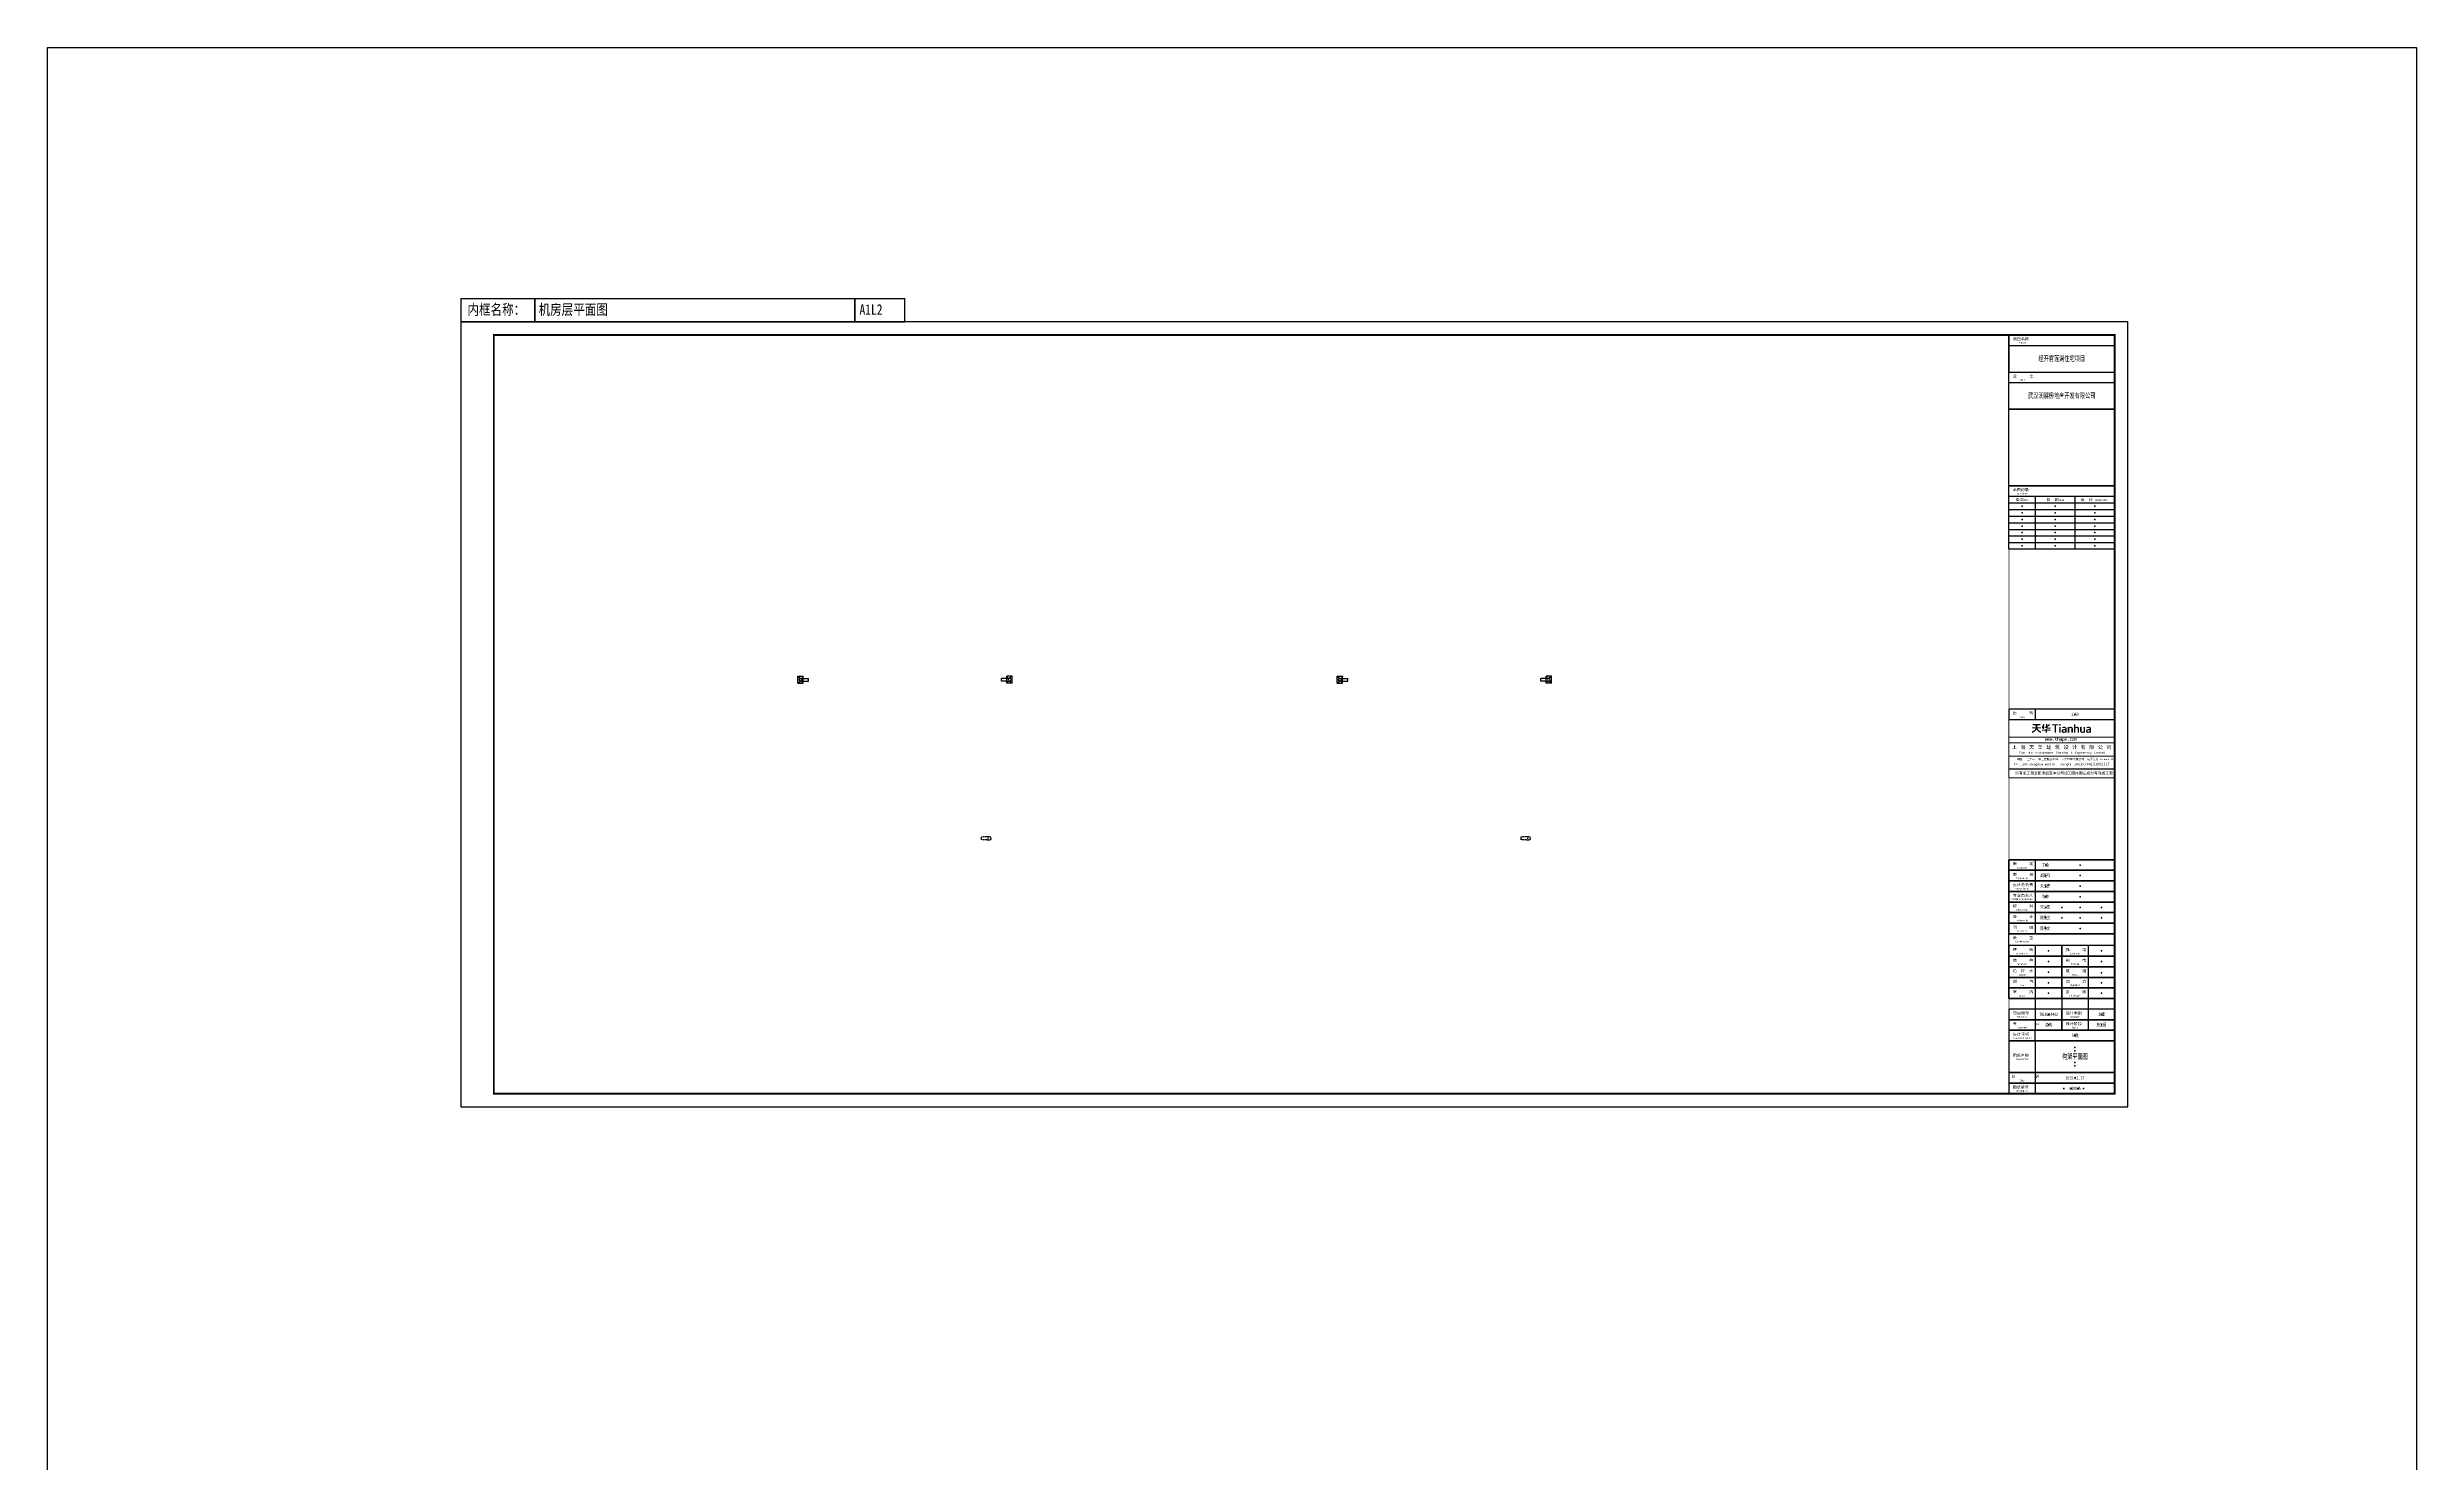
# Model space of a CAD drawing. Extents: x -624355 to 2378000, y 0 to 1700000.
# Drawn here: x 360011 to 449616, y 913468 to 967008 of the extents above; entities that cross this region are included whole.
import ezdxf
from ezdxf.enums import TextEntityAlignment as Align

# ---------------------------------------------------------------- set-up
doc = ezdxf.new("R2010")
doc.units = 0
doc.header["$LTSCALE"] = 1000
doc.header["$MEASUREMENT"] = 0
doc.linetypes.add('DASH', pattern=[0.35, 0.25, -0.1])
doc.layers.get('0').update_dxf_attribs({"linetype": 'CONTINUOUS'})
for name, color, linetype in [('AD-NOTE-BLPT', 3, 'CONTINUOUS'), ('AE-FLDR-ROOF', 61, 'CONTINUOUS'), ('C-SHET-LOGO', 7, 'CONTINUOUS'), ('C-SHET-SHET', 144, 'CONTINUOUS'), ('C-XREF-INT', 7, 'CONTINUOUS')]:
    doc.layers.add(name, color=color, linetype=linetype)
doc.layers.add('内框', color=8, linetype='CONTINUOUS', plot=False)
doc.layers.get('C-XREF-INT').off()
doc.styles.get("Standard").update_dxf_attribs({"font": '', "width": 0.7})
doc.styles.add('STYLEP4', font='GOTHIC.TTF')
doc.styles.add('TH-STYLE1', font='', dxfattribs={"width": 0.7})
doc.styles.add('TH-STYLE2', font='', dxfattribs={"width": 0.7})
doc.styles.add('TH-STYLEP5', font='')
doc.styles.add('TuKuang', font='', dxfattribs={"width": 1.1})
doc.styles.add('黑体', font='simhei.ttf')
doc.styles.get('Standard').set_extended_font_data('SimSun')
doc.styles.get('TH-STYLE1').set_extended_font_data('SimSun')
doc.styles.get('TH-STYLE2').set_extended_font_data('SimSun')
doc.styles.get('TH-STYLEP5').set_extended_font_data('SimSun')
doc.styles.get('TuKuang').set_extended_font_data('SimSun')

# ---------------------------------------------------------------- blocks, each defined once
blk = doc.blocks.new('*U56')
at = {"linetype": 'DASH', "ltscale": 0.3}
for p, q in [((128495, -20347), (128705, -20347)), ((128495, -20467), (128705, -20467))]:
    blk.add_line(p, q, dxfattribs=at)
blk.add_line((128705, -20347), (128705, -20467))
blk.add_lwpolyline([(128495, -20347), (128405, -20347, 1), (128405, -20467), (128495, -20467)], format="xyb")
for start, end in [(54.74604, 90), (270, 312.68069), (341.71673, 22.28525)]:
    blk.add_arc((128405, -20407), 60, start, end)
blk = doc.blocks.new('*U154')
for p, q in [((0, 480), (640, 480)), ((0, 480), (200, 373)), ((0, 0), (0, 480)), ((0, 0), (200, 228)), ((0, 0), (640, 0)), ((200, 960), (440, 960)), ((200, 480), (200, 960)), ((440, 480), (440, 960)), ((640, 480), (440, 373)), ((640, 0), (440, 228)), ((640, 0), (640, 480))]:
    blk.add_line(p, q)
blk.add_lwpolyline([(200, 480), (200, 228, 1), (440, 228), (440, 480)], format="xyb")
for start, end in [(144.74604, 180), (71.71673, 112.28525), (0, 42.68069)]:
    blk.add_arc((320, 228), 120, start, end)
blk = doc.blocks.new('机房小屋面排水')
at = {"layer": 'AD-NOTE-BLPT', "yscale": 0.4166666666666667, "zscale": 0.4166666666666667}
for p, xscale, rotation in [((17650, -5373), -0.4166666666666667, 270), ((25750, -5373), 0.4166666666666667, 90)]:
    blk.add_blockref('*U154', p, dxfattribs=dict(at, xscale=xscale, rotation=rotation))
at = {"layer": 'AE-FLDR-ROOF', "rotation": 180}
blk.add_blockref('*U56', (153305, -31647), dxfattribs=at)
blk = doc.blocks.new('THAPE_A1L2_inner')
blk.add_line((1251, 527), (1251, 555))
at = {"layer": '内框'}
for p, q in [((0, 611.6), (0, 594)), ((0, 611.6), (336, 611.6)), ((56, 594), (56, 611.6)), ((56, 611.6), (56, 594)), ((298.1, 594), (298.1, 611.6)), ((298.1, 611.6), (298.1, 594)), ((336, 594), (336, 611.6)), ((0, 594), (56, 594)), ((32, 594), (0, 594)), ((96, 594), (32, 594)), ((56, 594), (298.1, 594)), ((224, 594), (96, 594)), ((336, 594), (224, 594)), ((298.1, 594), (336, 594))]:
    blk.add_line(p, q, dxfattribs=at)
blk.add_lwpolyline([(0, 0), (1261, 0), (1261, 594), (0, 594)], close=True, dxfattribs=at)
at = {"layer": '内框', "const_width": 1.4}
blk.add_lwpolyline([(25, 584), (25, 10), (1251, 10), (1251, 584)], close=True, dxfattribs=at)
at = {"layer": '内框', "const_width": 0.5}
blk.add_lwpolyline([(1171, 584), (1171, 10)], dxfattribs=at)
at = {"layer": '内框', "style": '黑体', "width": 0.8}
for s, p in [('内框名称：', (5.1, 599.3)), ('A1L2', (301.6, 599.3))]:
    blk.add_text(s, height=8, dxfattribs=at).set_placement(p)
blk.add_attdef('内框名称', (58.9, 599.3), '', height=8, dxfattribs=at)
blk = doc.blocks.new('TH')
at = {"linetype": 'Continuous'}
h = blk.add_hatch(color=256, dxfattribs=at)
h.dxf.hatch_style = 1
h.paths.add_polyline_path([(2.82, 2.83), (2.82, 2.98), (1.76, 2.98), (1.22, 2.98), (0.16, 2.98), (0.16, 2.83), (0.16, 2.76), (0.16, 2.61), (0.59, 2.61), (0.81, 2.61), (1.24, 2.61), (1.24, 2.34), (1.24, 2.21), (1.24, 1.92), (0.74, 1.92), (0.5, 1.92), (0, 1.92), (0, 1.54), (0.69, 1.54), (1.11, 1.54), (1.15, 1.54), (1.09, 1.43), (1.07, 1.39), (1.04, 1.32), (1.01, 1.28), (1, 1.27), (0.98, 1.23), (0.93, 1.15), (0.9, 1.12), (0.74, 0.94), (0.69, 0.89), (0.61, 0.83), (0.57, 0.8), (0.47, 0.72), (0.41, 0.68), (0.35, 0.64), (0.32, 0.63), (0.26, 0.59), (0, 0.46), (0, 0), (0.14, 0.05), (0.19, 0.07), (0.3, 0.11), (0.39, 0.16), (0.43, 0.18), (0.52, 0.22), (0.58, 0.26), (0.61, 0.28), (0.68, 0.32), (0.82, 0.41), (0.87, 0.45), (0.99, 0.56), (1.07, 0.64), (1.12, 0.68), (1.2, 0.76), (1.26, 0.85), (1.33, 0.94), (1.42, 1.08), (1.44, 1.11), (1.49, 1.19), (1.55, 1.08), (1.58, 1.04), (1.63, 0.96), (1.69, 0.88), (1.7, 0.86), (1.87, 0.67), (1.91, 0.64), (1.98, 0.57), (2.07, 0.49), (2.12, 0.45), (2.21, 0.38), (2.3, 0.32), (2.38, 0.28), (2.41, 0.26), (2.48, 0.21), (2.55, 0.18), (2.59, 0.16), (2.66, 0.12), (2.78, 0.07), (2.84, 0.05), (2.98, 0), (2.98, 0.2), (2.98, 0.28), (2.98, 0.46), (2.79, 0.56), (2.75, 0.58), (2.65, 0.63), (2.62, 0.65), (2.6, 0.66), (2.48, 0.74), (2.41, 0.79), (2.37, 0.83), (2.28, 0.9), (2.24, 0.94), (2.22, 0.97), (2.17, 1.01), (2.09, 1.11), (2.05, 1.16), (1.98, 1.27), (1.91, 1.36), (1.89, 1.42), (1.84, 1.54), (2.98, 1.54), (2.98, 1.92), (2.48, 1.92), (2.24, 1.92), (1.74, 1.92), (1.74, 2.61), (2.18, 2.61), (2.39, 2.61), (2.82, 2.61), (2.82, 2.76)])
h = blk.add_hatch(color=256, dxfattribs=at)
h.dxf.hatch_style = 1
h.paths.add_polyline_path([(4.07, 2.55), (4.12, 2.88), (4.12, 3), (3.95, 3), (3.87, 3), (3.68, 3), (3.68, 2.95), (3.68, 2.93), (3.68, 2.89), (3.65, 2.65), (3.64, 2.58), (3.61, 2.46), (3.57, 2.36), (3.55, 2.32), (3.5, 2.23), (3.45, 2.17), (3.33, 2.03), (3.33, 1.84), (3.33, 1.75), (3.33, 1.55), (3.52, 1.65), (3.64, 1.73), (3.64, 1.56), (3.64, 1.49), (3.64, 1.31), (4.07, 1.31), (4.07, 1.81), (4.07, 2.06)])
h = blk.add_hatch(color=256, dxfattribs=at)
h.dxf.hatch_style = 1
h.paths.add_polyline_path([(6.31, 0.92), (6.31, 1.07), (5.81, 1.07), (5.56, 1.07), (5.06, 1.07), (5.06, 1.28), (4.59, 1.28), (4.59, 1.07), (3.33, 1.07), (3.33, 0.69), (4.09, 0.69), (4.59, 0.69), (4.59, 0.01), (5.06, 0.01), (5.06, 0.69), (5.56, 0.69), (5.81, 0.69), (6.31, 0.69), (6.31, 0.84)])
h = blk.add_hatch(color=256, dxfattribs=at)
h.dxf.hatch_style = 1
h.paths.add_polyline_path([(5.51, 2.19), (5.52, 2.19), (5.54, 2.21), (5.64, 2.28), (5.69, 2.32), (5.79, 2.4), (5.88, 2.49), (5.93, 2.54), (6.02, 2.63), (6.16, 2.8), (6.19, 2.86), (6.21, 2.89), (6.24, 2.96), (6.03, 2.96), (5.93, 2.96), (5.73, 2.96), (5.6, 2.8), (5.56, 2.76), (5.53, 2.74), (5.49, 2.7), (5.4, 2.62), (5.35, 2.59), (5.2, 2.46), (5.2, 2.69), (5.2, 2.79), (5.2, 3), (5.02, 3), (4.93, 3), (4.76, 3), (4.76, 2.69), (4.76, 2.54), (4.76, 2.23), (4.69, 2.2), (4.65, 2.19), (4.58, 2.16), (4.53, 2.14), (4.51, 2.14), (4.25, 2.06), (4.25, 1.91), (4.25, 1.83), (4.25, 1.65), (4.44, 1.7), (4.48, 1.71), (4.56, 1.73), (4.63, 1.76), (4.67, 1.77), (4.77, 1.8), (4.77, 1.74), (4.77, 1.72), (4.8, 1.65), (4.8, 1.63), (4.82, 1.6), (4.86, 1.55), (4.89, 1.51), (4.92, 1.49), (4.97, 1.47), (5.01, 1.46), (5.13, 1.42), (5.5, 1.42), (5.69, 1.42), (6.06, 1.42), (6.15, 1.44), (6.19, 1.45), (6.31, 1.5), (6.31, 1.66), (6.31, 1.73), (6.31, 1.87), (6.23, 1.84), (6.19, 1.83), (6.12, 1.8), (6.06, 1.79), (5.78, 1.79), (5.64, 1.79), (5.35, 1.79), (5.31, 1.8), (5.28, 1.81), (5.24, 1.84), (5.23, 1.87), (5.22, 1.89), (5.2, 1.92), (5.2, 1.95), (5.2, 1.97), (5.21, 2), (5.3, 2.05), (5.34, 2.08)])
h = blk.add_hatch(color=256, dxfattribs=at)
h.dxf.hatch_style = 1
h.paths.add_polyline_path([(8.18, 2.52), (8.68, 2.52), (9, 2.52), (9, 2.95), (6.84, 2.95), (6.84, 2.52), (7.66, 2.52), (7.66, 1.53), (7.66, 1.04), (7.66, 0.04), (8.18, 0.04), (8.18, 1.03), (8.18, 1.53)])
h = blk.add_hatch(color=256, dxfattribs=at)
h.dxf.hatch_style = 1
h.paths.add_polyline_path([(9.8, 2.97), (9.29, 2.97), (9.29, 2.5), (9.8, 2.5)])
h = blk.add_hatch(color=256, dxfattribs=at)
h.dxf.hatch_style = 1
h.paths.add_polyline_path([(9.8, 2.04), (9.29, 2.04), (9.29, 1.25), (9.29, 0.04), (9.8, 0.04)])
h = blk.add_hatch(color=256, dxfattribs=at)
h.dxf.hatch_style = 1
h.paths.add_polyline_path([(11.51, 1.95), (11.5, 1.96), (11.49, 1.96), (11.48, 1.97), (11.47, 1.97), (11.46, 1.98), (11.45, 1.98), (11.44, 1.99), (11.43, 1.99), (11.42, 2), (11.41, 2), (11.4, 2.01), (11.39, 2.01), (11.38, 2.02), (11.37, 2.02), (11.34, 2.03), (11.34, 2.03), (11.31, 2.04), (11.31, 2.04), (11.27, 2.05), (11.27, 2.05), (11.23, 2.06), (11.23, 2.06), (11.17, 2.07), (11.17, 2.07), (11.06, 2.08), (11.05, 2.09), (10.93, 2.08), (10.92, 2.08), (10.78, 2.07), (10.78, 2.07), (10.7, 2.06), (10.7, 2.06), (10.64, 2.05), (10.64, 2.05), (10.59, 2.04), (10.59, 2.04), (10.55, 2.03), (10.5, 2.02), (10.5, 2.02), (10.47, 2.01), (10.43, 2), (10.43, 2), (10.4, 1.99), (10.4, 1.99), (10.37, 1.98), (10.37, 1.98), (10.34, 1.97), (10.34, 1.97), (10.31, 1.97), (10.31, 1.58), (10.32, 1.58), (10.33, 1.58), (10.35, 1.59), (10.36, 1.59), (10.37, 1.6), (10.4, 1.61), (10.4, 1.61), (10.43, 1.62), (10.43, 1.62), (10.46, 1.63), (10.46, 1.63), (10.49, 1.64), (10.53, 1.65), (10.53, 1.65), (10.56, 1.66), (10.6, 1.67), (10.6, 1.67), (10.64, 1.68), (10.69, 1.69), (10.75, 1.7), (10.84, 1.71), (10.85, 1.71), (10.99, 1.71), (10.99, 1.71), (11.05, 1.7), (11.09, 1.69), (11.12, 1.68), (11.12, 1.68), (11.15, 1.67), (11.17, 1.66), (11.18, 1.66), (11.19, 1.65), (11.2, 1.64), (11.21, 1.64), (11.22, 1.63), (11.22, 1.63), (11.23, 1.62), (11.23, 1.62), (11.24, 1.61), (11.24, 1.61), (11.25, 1.6), (11.25, 1.6), (11.26, 1.59), (11.27, 1.57), (11.27, 1.57), (11.28, 1.56), (11.29, 1.54), (11.3, 1.51), (11.3, 1.51), (11.31, 1.48), (11.31, 1.46), (11.31, 1.4), (11.31, 1.28), (11.19, 1.28), (11.05, 1.28), (10.86, 1.27), (10.86, 1.27), (10.76, 1.26), (10.76, 1.26), (10.69, 1.25), (10.69, 1.25), (10.64, 1.24), (10.64, 1.24), (10.6, 1.23), (10.6, 1.23), (10.56, 1.22), (10.56, 1.22), (10.53, 1.21), (10.53, 1.21), (10.5, 1.2), (10.5, 1.2), (10.47, 1.19), (10.47, 1.19), (10.45, 1.18), (10.42, 1.17), (10.42, 1.17), (10.41, 1.16), (10.4, 1.16), (10.39, 1.15), (10.38, 1.15), (10.37, 1.14), (10.36, 1.14), (10.35, 1.13), (10.34, 1.12), (10.33, 1.12), (10.32, 1.11), (10.31, 1.11), (10.31, 1.11), (10.3, 1.1), (10.29, 1.09), (10.28, 1.08), (10.27, 1.08), (10.27, 1.08), (10.26, 1.07), (10.26, 1.07), (10.25, 1.06), (10.25, 1.06), (10.24, 1.05), (10.24, 1.05), (10.23, 1.04), (10.23, 1.04), (10.22, 1.03), (10.22, 1.03), (10.21, 1.02), (10.2, 1.01), (10.2, 1.01), (10.19, 0.99), (10.18, 0.98), (10.17, 0.97), (10.17, 0.97), (10.16, 0.95), (10.16, 0.95), (10.15, 0.93), (10.14, 0.92), (10.14, 0.92), (10.13, 0.89), (10.12, 0.87), (10.12, 0.87), (10.11, 0.85), (10.11, 0.85), (10.1, 0.81), (10.1, 0.81), (10.09, 0.77), (10.07, 0.7), (10.07, 0.55), (10.09, 0.48), (10.09, 0.48), (10.1, 0.43), (10.1, 0.43), (10.11, 0.39), (10.11, 0.39), (10.12, 0.36), (10.12, 0.36), (10.13, 0.34), (10.13, 0.34), (10.14, 0.32), (10.14, 0.32), (10.15, 0.3), (10.15, 0.3), (10.16, 0.28), (10.16, 0.28), (10.17, 0.26), (10.17, 0.26), (10.18, 0.24), (10.18, 0.24), (10.19, 0.23), (10.19, 0.23), (10.2, 0.22), (10.21, 0.2), (10.21, 0.2), (10.22, 0.19), (10.22, 0.19), (10.23, 0.18), (10.23, 0.18), (10.24, 0.17), (10.24, 0.17), (10.25, 0.16), (10.25, 0.16), (10.26, 0.15), (10.26, 0.15), (10.27, 0.14), (10.27, 0.14), (10.28, 0.13), (10.28, 0.13), (10.29, 0.12), (10.3, 0.11), (10.31, 0.1), (10.32, 0.1), (10.33, 0.09), (10.34, 0.08), (10.35, 0.08), (10.36, 0.07), (10.37, 0.06), (10.38, 0.06), (10.39, 0.05), (10.4, 0.05), (10.41, 0.04), (10.41, 0.04), (10.44, 0.03), (10.46, 0.02), (10.46, 0.02), (10.5, 0.01), (10.5, 0.01), (10.54, 0), (10.61, -0.01), (10.8, -0.01), (10.89, 0), (10.93, 0.01), (10.98, 0.02), (10.98, 0.02), (11.01, 0.03), (11.05, 0.04), (11.06, 0.04), (11.07, 0.05), (11.1, 0.06), (11.11, 0.06), (11.12, 0.07), (11.13, 0.07), (11.14, 0.08), (11.15, 0.08), (11.16, 0.09), (11.17, 0.09), (11.18, 0.1), (11.19, 0.1), (11.2, 0.11), (11.21, 0.12), (11.21, 0.12), (11.23, 0.13), (11.24, 0.14), (11.24, 0.14), (11.25, 0.15), (11.25, 0.15), (11.26, 0.16), (11.26, 0.16), (11.28, 0.17), (11.29, 0.18), (11.29, 0.18), (11.3, 0.19), (11.3, 0.19), (11.31, 0.2), (11.36, 0.24), (11.36, 0.04), (11.82, 0.04), (11.82, 1.29), (11.82, 1.31), (11.81, 1.39), (11.81, 1.39), (11.8, 1.46), (11.8, 1.46), (11.79, 1.5), (11.78, 1.55), (11.78, 1.55), (11.77, 1.58), (11.77, 1.58), (11.76, 1.61), (11.76, 1.61), (11.75, 1.64), (11.75, 1.64), (11.74, 1.66), (11.74, 1.66), (11.73, 1.68), (11.72, 1.71), (11.72, 1.71), (11.71, 1.72), (11.7, 1.74), (11.7, 1.74), (11.69, 1.76), (11.69, 1.76), (11.68, 1.78), (11.68, 1.78), (11.67, 1.79), (11.66, 1.81), (11.66, 1.81), (11.65, 1.82), (11.65, 1.82), (11.64, 1.83), (11.64, 1.83), (11.63, 1.84), (11.62, 1.86), (11.62, 1.86), (11.61, 1.87), (11.61, 1.87), (11.6, 1.88), (11.6, 1.88), (11.59, 1.89), (11.59, 1.89), (11.58, 1.9), (11.57, 1.9), (11.55, 1.91), (11.55, 1.92), (11.54, 1.93), (11.53, 1.93), (11.51, 1.94)])
h.paths.add_polyline_path([(11.04, 0.92), (11.31, 0.93), (11.31, 0.76), (11.31, 0.74), (11.3, 0.72), (11.29, 0.69), (11.28, 0.66), (11.27, 0.64), (11.26, 0.62), (11.25, 0.6), (11.25, 0.6), (11.24, 0.59), (11.24, 0.58), (11.23, 0.58), (11.23, 0.57), (11.22, 0.56), (11.22, 0.56), (11.21, 0.55), (11.21, 0.55), (11.2, 0.54), (11.2, 0.54), (11.19, 0.53), (11.19, 0.53), (11.18, 0.52), (11.17, 0.51), (11.16, 0.5), (11.15, 0.5), (11.14, 0.49), (11.13, 0.48), (11.12, 0.48), (11.11, 0.47), (11.09, 0.46), (11.06, 0.45), (11.06, 0.45), (11.04, 0.44), (11.01, 0.43), (10.97, 0.42), (10.92, 0.41), (10.91, 0.41), (10.84, 0.41), (10.81, 0.41), (10.76, 0.41), (10.72, 0.42), (10.69, 0.43), (10.67, 0.44), (10.67, 0.45), (10.66, 0.45), (10.64, 0.46), (10.64, 0.47), (10.63, 0.48), (10.63, 0.48), (10.62, 0.49), (10.61, 0.51), (10.61, 0.51), (10.6, 0.52), (10.59, 0.55), (10.58, 0.57), (10.58, 0.58), (10.57, 0.62), (10.57, 0.67), (10.57, 0.69), (10.57, 0.71), (10.58, 0.72), (10.59, 0.74), (10.59, 0.74), (10.6, 0.76), (10.61, 0.78), (10.62, 0.79), (10.62, 0.79), (10.63, 0.8), (10.63, 0.8), (10.64, 0.81), (10.64, 0.81), (10.65, 0.82), (10.65, 0.82), (10.67, 0.83), (10.69, 0.84), (10.71, 0.85), (10.73, 0.86), (10.75, 0.87), (10.79, 0.88), (10.79, 0.88), (10.82, 0.89), (10.87, 0.9), (10.93, 0.91), (11.02, 0.92)], flags=16)
h = blk.add_hatch(color=256, dxfattribs=at)
h.dxf.hatch_style = 1
h.paths.add_polyline_path([(12.71, 1.48), (12.72, 1.5), (12.72, 1.5), (12.73, 1.52), (12.73, 1.52), (12.74, 1.54), (12.74, 1.54), (12.75, 1.55), (12.75, 1.55), (12.76, 1.57), (12.76, 1.57), (12.77, 1.58), (12.77, 1.58), (12.78, 1.59), (12.78, 1.59), (12.8, 1.61), (12.81, 1.62), (12.83, 1.63), (12.84, 1.64), (12.85, 1.64), (12.87, 1.65), (12.88, 1.65), (12.89, 1.66), (12.9, 1.66), (12.91, 1.67), (12.94, 1.68), (12.94, 1.68), (12.97, 1.69), (13.01, 1.7), (13.07, 1.71), (13.11, 1.71), (13.15, 1.71), (13.18, 1.71), (13.23, 1.7), (13.26, 1.69), (13.28, 1.68), (13.29, 1.68), (13.3, 1.67), (13.31, 1.67), (13.32, 1.66), (13.33, 1.66), (13.33, 1.66), (13.34, 1.65), (13.34, 1.65), (13.35, 1.64), (13.35, 1.64), (13.36, 1.63), (13.36, 1.63), (13.37, 1.62), (13.37, 1.62), (13.38, 1.61), (13.38, 1.61), (13.39, 1.6), (13.4, 1.58), (13.4, 1.58), (13.41, 1.56), (13.41, 1.56), (13.42, 1.54), (13.43, 1.51), (13.44, 1.44), (13.44, 0.04), (13.94, 0.04), (13.94, 1.45), (13.93, 1.55), (13.93, 1.55), (13.92, 1.6), (13.92, 1.6), (13.91, 1.64), (13.91, 1.64), (13.9, 1.67), (13.9, 1.67), (13.89, 1.7), (13.89, 1.7), (13.88, 1.72), (13.88, 1.72), (13.87, 1.74), (13.87, 1.74), (13.86, 1.76), (13.86, 1.76), (13.85, 1.78), (13.85, 1.78), (13.84, 1.8), (13.84, 1.8), (13.83, 1.81), (13.83, 1.81), (13.82, 1.82), (13.81, 1.84), (13.81, 1.84), (13.8, 1.85), (13.8, 1.85), (13.79, 1.86), (13.79, 1.86), (13.78, 1.87), (13.77, 1.89), (13.77, 1.89), (13.76, 1.9), (13.76, 1.9), (13.75, 1.9), (13.74, 1.91), (13.73, 1.92), (13.73, 1.92), (13.72, 1.93), (13.72, 1.93), (13.71, 1.94), (13.71, 1.94), (13.7, 1.94), (13.69, 1.95), (13.68, 1.96), (13.68, 1.96), (13.67, 1.96), (13.66, 1.97), (13.65, 1.98), (13.65, 1.98), (13.64, 1.98), (13.63, 1.99), (13.62, 1.99), (13.61, 2), (13.6, 2), (13.59, 2.01), (13.58, 2.01), (13.57, 2.02), (13.56, 2.02), (13.53, 2.03), (13.52, 2.04), (13.51, 2.04), (13.47, 2.05), (13.44, 2.06), (13.44, 2.06), (13.38, 2.07), (13.38, 2.07), (13.29, 2.08), (13.29, 2.08), (13.19, 2.08), (13.09, 2.07), (13.09, 2.07), (13.04, 2.06), (13.04, 2.06), (13, 2.05), (13, 2.05), (12.96, 2.04), (12.96, 2.04), (12.93, 2.03), (12.93, 2.03), (12.9, 2.02), (12.9, 2.02), (12.89, 2.01), (12.88, 2.01), (12.87, 2), (12.86, 2), (12.85, 1.99), (12.84, 1.99), (12.83, 1.98), (12.82, 1.98), (12.81, 1.97), (12.8, 1.97), (12.79, 1.96), (12.77, 1.95), (12.76, 1.94), (12.74, 1.93), (12.73, 1.92), (12.72, 1.91), (12.7, 1.9), (12.69, 1.89), (12.66, 1.89), (12.66, 2.04), (12.2, 2.04), (12.2, 0.04), (12.71, 0.04)])
h = blk.add_hatch(color=256, dxfattribs=at)
h.dxf.hatch_style = 1
h.paths.add_polyline_path([(15.18, 1.71), (15.19, 1.71), (15.28, 1.71), (15.3, 1.71), (15.34, 1.7), (15.38, 1.69), (15.4, 1.68), (15.42, 1.67), (15.43, 1.67), (15.44, 1.66), (15.45, 1.65), (15.46, 1.65), (15.47, 1.64), (15.47, 1.64), (15.48, 1.63), (15.48, 1.63), (15.49, 1.62), (15.49, 1.62), (15.5, 1.61), (15.51, 1.59), (15.51, 1.59), (15.52, 1.58), (15.53, 1.56), (15.54, 1.53), (15.55, 1.49), (15.55, 0.04), (16.05, 0.04), (16.05, 1.53), (16.05, 1.53), (16.04, 1.59), (16.04, 1.59), (16.03, 1.63), (16.03, 1.63), (16.02, 1.66), (16.01, 1.69), (16.01, 1.69), (16, 1.71), (15.99, 1.73), (15.98, 1.75), (15.97, 1.77), (15.96, 1.79), (15.95, 1.81), (15.95, 1.81), (15.94, 1.82), (15.94, 1.82), (15.93, 1.83), (15.92, 1.85), (15.92, 1.85), (15.91, 1.86), (15.91, 1.86), (15.9, 1.87), (15.9, 1.87), (15.89, 1.88), (15.89, 1.88), (15.88, 1.89), (15.88, 1.89), (15.87, 1.9), (15.87, 1.9), (15.86, 1.91), (15.86, 1.91), (15.85, 1.92), (15.85, 1.92), (15.84, 1.93), (15.82, 1.94), (15.81, 1.95), (15.8, 1.96), (15.78, 1.97), (15.75, 1.98), (15.75, 1.99), (15.74, 1.99), (15.73, 2), (15.71, 2.01), (15.69, 2.02), (15.68, 2.02), (15.65, 2.03), (15.62, 2.04), (15.59, 2.05), (15.59, 2.05), (15.55, 2.06), (15.55, 2.06), (15.5, 2.07), (15.5, 2.07), (15.4, 2.08), (15.31, 2.08), (15.3, 2.08), (15.21, 2.07), (15.21, 2.07), (15.15, 2.06), (15.15, 2.06), (15.11, 2.05), (15.11, 2.05), (15.08, 2.04), (15.05, 2.03), (15.02, 2.02), (15.02, 2.02), (15, 2.01), (14.97, 2), (14.97, 2), (14.96, 1.99), (14.94, 1.98), (14.92, 1.97), (14.91, 1.97), (14.9, 1.96), (14.88, 1.95), (14.87, 1.95), (14.86, 1.94), (14.85, 1.93), (14.84, 1.93), (14.83, 1.91), (14.82, 1.91), (14.8, 1.9), (14.78, 1.89), (14.78, 2.95), (14.32, 2.95), (14.32, 0.04), (14.82, 0.04), (14.82, 1.45), (14.83, 1.49), (14.84, 1.51), (14.85, 1.53), (14.86, 1.55), (14.87, 1.56), (14.87, 1.56), (14.88, 1.57), (14.88, 1.57), (14.89, 1.58), (14.89, 1.58), (14.9, 1.59), (14.9, 1.59), (14.91, 1.6), (14.91, 1.6), (14.92, 1.61), (14.92, 1.61), (14.93, 1.61), (14.94, 1.63), (14.94, 1.63), (14.95, 1.64), (14.97, 1.64), (14.98, 1.64), (14.99, 1.65), (15.01, 1.66), (15.03, 1.67), (15.06, 1.68), (15.09, 1.69), (15.12, 1.7)])
h = blk.add_hatch(color=256, dxfattribs=at)
h.dxf.hatch_style = 1
h.paths.add_polyline_path([(16.93, 2.04), (16.42, 2.04), (16.42, 0.56), (16.42, 0.56), (16.43, 0.55), (16.44, 0.49), (16.44, 0.49), (16.45, 0.45), (16.45, 0.45), (16.46, 0.42), (16.46, 0.42), (16.47, 0.39), (16.47, 0.39), (16.48, 0.37), (16.49, 0.34), (16.49, 0.34), (16.5, 0.32), (16.5, 0.32), (16.51, 0.31), (16.52, 0.29), (16.52, 0.29), (16.53, 0.27), (16.53, 0.27), (16.54, 0.26), (16.55, 0.24), (16.55, 0.24), (16.56, 0.23), (16.56, 0.23), (16.57, 0.22), (16.57, 0.22), (16.58, 0.21), (16.58, 0.21), (16.59, 0.2), (16.59, 0.2), (16.6, 0.19), (16.6, 0.19), (16.61, 0.18), (16.61, 0.18), (16.62, 0.17), (16.62, 0.17), (16.63, 0.16), (16.63, 0.16), (16.64, 0.15), (16.64, 0.15), (16.65, 0.14), (16.66, 0.13), (16.67, 0.12), (16.68, 0.12), (16.69, 0.11), (16.7, 0.1), (16.71, 0.1), (16.72, 0.09), (16.73, 0.08), (16.74, 0.08), (16.75, 0.07), (16.76, 0.07), (16.77, 0.06), (16.78, 0.06), (16.79, 0.05), (16.8, 0.05), (16.81, 0.04), (16.81, 0.04), (16.84, 0.03), (16.84, 0.03), (16.87, 0.02), (16.87, 0.02), (16.91, 0.01), (16.91, 0.01), (16.95, 0), (17.02, -0.01), (17.03, -0.01), (17.05, -0.02), (17.11, -0.02), (17.18, -0.01), (17.21, -0.01), (17.28, 0), (17.28, 0), (17.33, 0.01), (17.33, 0.01), (17.37, 0.02), (17.37, 0.02), (17.4, 0.03), (17.4, 0.03), (17.43, 0.04), (17.43, 0.04), (17.46, 0.05), (17.47, 0.05), (17.48, 0.06), (17.51, 0.07), (17.52, 0.07), (17.53, 0.08), (17.54, 0.08), (17.55, 0.09), (17.56, 0.1), (17.58, 0.11), (17.59, 0.11), (17.6, 0.12), (17.63, 0.14), (17.64, 0.14), (17.65, 0.15), (17.65, 0.15), (17.66, 0.17), (17.69, 0.18), (17.69, 0.04), (18.15, 0.04), (18.15, 2.04), (17.66, 2.04), (17.66, 0.62), (17.65, 0.58), (17.64, 0.56), (17.64, 0.56), (17.63, 0.54), (17.62, 0.53), (17.62, 0.53), (17.61, 0.52), (17.61, 0.52), (17.6, 0.51), (17.6, 0.51), (17.59, 0.5), (17.59, 0.5), (17.58, 0.49), (17.58, 0.49), (17.57, 0.48), (17.57, 0.48), (17.56, 0.47), (17.56, 0.47), (17.55, 0.46), (17.54, 0.45), (17.53, 0.44), (17.52, 0.44), (17.51, 0.43), (17.5, 0.42), (17.49, 0.42), (17.48, 0.41), (17.47, 0.41), (17.45, 0.4), (17.42, 0.39), (17.42, 0.39), (17.39, 0.38), (17.39, 0.38), (17.36, 0.37), (17.31, 0.36), (17.18, 0.36), (17.16, 0.36), (17.12, 0.37), (17.12, 0.37), (17.09, 0.38), (17.08, 0.39), (17.07, 0.39), (17.06, 0.4), (17.05, 0.4), (17.03, 0.41), (17.03, 0.42), (17.02, 0.43), (17.02, 0.43), (17.01, 0.44), (17.01, 0.44), (17, 0.45), (17, 0.45), (16.99, 0.46), (16.99, 0.46), (16.98, 0.47), (16.97, 0.49), (16.97, 0.49), (16.96, 0.5), (16.95, 0.52), (16.94, 0.55), (16.93, 0.59)])
h = blk.add_hatch(color=256, dxfattribs=at)
h.dxf.hatch_style = 1
h.paths.add_polyline_path([(20.19, 1.25), (20.19, 1.26), (20.18, 1.37), (20.17, 1.44), (20.17, 1.44), (20.16, 1.49), (20.15, 1.54), (20.15, 1.54), (20.14, 1.57), (20.14, 1.57), (20.13, 1.6), (20.13, 1.6), (20.12, 1.63), (20.12, 1.63), (20.11, 1.66), (20.11, 1.66), (20.1, 1.68), (20.1, 1.68), (20.09, 1.7), (20.09, 1.7), (20.08, 1.72), (20.08, 1.72), (20.07, 1.74), (20.07, 1.74), (20.06, 1.76), (20.06, 1.76), (20.05, 1.77), (20.04, 1.79), (20.04, 1.79), (20.03, 1.8), (20.02, 1.82), (20.02, 1.82), (20.01, 1.83), (20.01, 1.83), (20, 1.84), (20, 1.84), (19.99, 1.85), (19.99, 1.85), (19.98, 1.86), (19.98, 1.86), (19.97, 1.87), (19.97, 1.87), (19.96, 1.88), (19.96, 1.88), (19.95, 1.89), (19.95, 1.89), (19.94, 1.9), (19.94, 1.9), (19.93, 1.91), (19.93, 1.91), (19.92, 1.92), (19.92, 1.92), (19.91, 1.93), (19.91, 1.93), (19.9, 1.93), (19.89, 1.94), (19.88, 1.95), (19.88, 1.95), (19.87, 1.95), (19.86, 1.96), (19.85, 1.97), (19.85, 1.97), (19.84, 1.97), (19.83, 1.98), (19.82, 1.98), (19.81, 1.99), (19.8, 1.99), (19.79, 2), (19.78, 2), (19.77, 2.01), (19.76, 2.01), (19.73, 2.02), (19.72, 2.03), (19.71, 2.03), (19.68, 2.04), (19.68, 2.04), (19.64, 2.05), (19.64, 2.05), (19.6, 2.06), (19.6, 2.06), (19.54, 2.07), (19.54, 2.07), (19.43, 2.08), (19.41, 2.09), (19.31, 2.09), (19.29, 2.08), (19.15, 2.07), (19.15, 2.07), (19.07, 2.06), (19.07, 2.06), (19.01, 2.05), (19.01, 2.05), (18.96, 2.04), (18.91, 2.03), (18.91, 2.03), (18.87, 2.02), (18.87, 2.02), (18.84, 2.01), (18.8, 2), (18.8, 2), (18.77, 1.99), (18.77, 1.99), (18.74, 1.98), (18.74, 1.98), (18.71, 1.97), (18.71, 1.97), (18.68, 1.97), (18.68, 1.59), (18.68, 1.58), (18.72, 1.59), (18.73, 1.59), (18.74, 1.6), (18.77, 1.61), (18.77, 1.61), (18.8, 1.62), (18.8, 1.62), (18.83, 1.63), (18.83, 1.63), (18.86, 1.64), (18.9, 1.65), (18.9, 1.65), (18.93, 1.66), (18.97, 1.67), (18.97, 1.67), (19.01, 1.68), (19.06, 1.69), (19.12, 1.7), (19.21, 1.71), (19.23, 1.72), (19.34, 1.72), (19.35, 1.71), (19.42, 1.7), (19.46, 1.69), (19.49, 1.68), (19.51, 1.67), (19.52, 1.67), (19.53, 1.66), (19.54, 1.66), (19.55, 1.65), (19.56, 1.65), (19.56, 1.65), (19.57, 1.64), (19.58, 1.63), (19.59, 1.63), (19.59, 1.63), (19.6, 1.62), (19.6, 1.62), (19.61, 1.61), (19.61, 1.61), (19.62, 1.6), (19.63, 1.58), (19.63, 1.58), (19.64, 1.57), (19.65, 1.55), (19.65, 1.55), (19.66, 1.53), (19.67, 1.5), (19.68, 1.46), (19.68, 1.45), (19.68, 1.41), (19.68, 1.36), (19.68, 1.32), (19.68, 1.28), (19.51, 1.28), (19.37, 1.27), (19.23, 1.27), (19.23, 1.27), (19.13, 1.26), (19.13, 1.26), (19.06, 1.25), (19.06, 1.25), (19.01, 1.24), (19.01, 1.24), (18.97, 1.23), (18.97, 1.23), (18.93, 1.22), (18.93, 1.22), (18.89, 1.21), (18.89, 1.21), (18.86, 1.2), (18.86, 1.2), (18.84, 1.19), (18.81, 1.18), (18.81, 1.18), (18.8, 1.17), (18.79, 1.17), (18.78, 1.16), (18.77, 1.16), (18.76, 1.15), (18.75, 1.15), (18.74, 1.14), (18.73, 1.14), (18.72, 1.13), (18.71, 1.13), (18.7, 1.12), (18.69, 1.11), (18.68, 1.11), (18.67, 1.1), (18.66, 1.09), (18.65, 1.09), (18.65, 1.09), (18.64, 1.08), (18.64, 1.08), (18.63, 1.07), (18.63, 1.07), (18.62, 1.06), (18.62, 1.06), (18.61, 1.05), (18.61, 1.05), (18.6, 1.04), (18.6, 1.04), (18.59, 1.03), (18.59, 1.03), (18.58, 1.02), (18.58, 1.02), (18.57, 1.01), (18.57, 1.01), (18.56, 1), (18.56, 1), (18.55, 0.99), (18.55, 0.99), (18.54, 0.97), (18.54, 0.97), (18.53, 0.96), (18.53, 0.96), (18.52, 0.94), (18.52, 0.94), (18.51, 0.92), (18.51, 0.92), (18.5, 0.9), (18.5, 0.9), (18.49, 0.88), (18.49, 0.88), (18.48, 0.85), (18.48, 0.85), (18.47, 0.82), (18.47, 0.82), (18.46, 0.79), (18.46, 0.79), (18.44, 0.74), (18.44, 0.73), (18.44, 0.7), (18.44, 0.69), (18.43, 0.62), (18.44, 0.55), (18.44, 0.51), (18.45, 0.5), (18.46, 0.46), (18.46, 0.46), (18.47, 0.42), (18.47, 0.42), (18.48, 0.38), (18.48, 0.38), (18.49, 0.36), (18.5, 0.33), (18.5, 0.33), (18.51, 0.31), (18.51, 0.31), (18.52, 0.29), (18.52, 0.29), (18.53, 0.27), (18.53, 0.27), (18.54, 0.26), (18.55, 0.24), (18.55, 0.24), (18.56, 0.23), (18.57, 0.21), (18.57, 0.21), (18.58, 0.2), (18.58, 0.2), (18.59, 0.19), (18.59, 0.19), (18.6, 0.18), (18.61, 0.16), (18.61, 0.16), (18.62, 0.15), (18.62, 0.15), (18.63, 0.14), (18.64, 0.13), (18.65, 0.13), (18.65, 0.13), (18.66, 0.12), (18.66, 0.12), (18.67, 0.11), (18.67, 0.11), (18.68, 0.1), (18.69, 0.09), (18.7, 0.09), (18.7, 0.09), (18.71, 0.08), (18.72, 0.07), (18.73, 0.07), (18.74, 0.06), (18.75, 0.06), (18.76, 0.05), (18.77, 0.05), (18.78, 0.04), (18.79, 0.04), (18.8, 0.03), (18.8, 0.03), (18.83, 0.02), (18.83, 0.02), (18.87, 0.01), (18.87, 0.01), (18.91, 0), (18.91, 0), (18.97, -0.01), (18.98, -0.01), (19.16, -0.01), (19.16, -0.01), (19.17, -0.01), (19.25, 0), (19.25, 0), (19.3, 0.01), (19.35, 0.02), (19.35, 0.02), (19.38, 0.03), (19.38, 0.03), (19.41, 0.04), (19.41, 0.04), (19.44, 0.05), (19.44, 0.05), (19.47, 0.06), (19.48, 0.06), (19.49, 0.07), (19.5, 0.07), (19.51, 0.08), (19.52, 0.08), (19.53, 0.09), (19.54, 0.09), (19.55, 0.1), (19.56, 0.11), (19.56, 0.11), (19.58, 0.12), (19.59, 0.13), (19.59, 0.13), (19.61, 0.14), (19.62, 0.15), (19.62, 0.15), (19.63, 0.16), (19.63, 0.16), (19.64, 0.17), (19.64, 0.17), (19.65, 0.18), (19.65, 0.18), (19.66, 0.19), (19.66, 0.19), (19.67, 0.2), (19.67, 0.2), (19.68, 0.21), (19.68, 0.21), (19.69, 0.22), (19.69, 0.22), (19.7, 0.23), (19.7, 0.23), (19.72, 0.25), (19.72, 0.04), (20.19, 0.04)])
h.paths.add_polyline_path([(18.93, 0.68), (18.94, 0.69), (18.95, 0.72), (18.95, 0.72), (18.96, 0.75), (18.97, 0.77), (18.97, 0.77), (18.98, 0.78), (18.98, 0.78), (18.99, 0.79), (18.99, 0.79), (19, 0.8), (19, 0.8), (19.01, 0.81), (19.01, 0.81), (19.02, 0.82), (19.02, 0.82), (19.03, 0.82), (19.04, 0.83), (19.05, 0.84), (19.05, 0.84), (19.06, 0.84), (19.07, 0.85), (19.1, 0.86), (19.11, 0.86), (19.12, 0.87), (19.15, 0.88), (19.19, 0.89), (19.24, 0.9), (19.3, 0.91), (19.39, 0.92), (19.4, 0.93), (19.51, 0.93), (19.59, 0.93), (19.63, 0.93), (19.68, 0.93), (19.68, 0.78), (19.68, 0.77), (19.67, 0.73), (19.67, 0.73), (19.66, 0.7), (19.65, 0.67), (19.64, 0.65), (19.64, 0.65), (19.63, 0.63), (19.63, 0.63), (19.62, 0.61), (19.62, 0.61), (19.61, 0.59), (19.61, 0.59), (19.6, 0.58), (19.6, 0.58), (19.59, 0.57), (19.59, 0.57), (19.58, 0.55), (19.58, 0.55), (19.57, 0.54), (19.57, 0.54), (19.56, 0.53), (19.56, 0.53), (19.55, 0.52), (19.55, 0.52), (19.54, 0.51), (19.53, 0.5), (19.52, 0.5), (19.52, 0.5), (19.51, 0.49), (19.5, 0.48), (19.49, 0.48), (19.48, 0.47), (19.47, 0.47), (19.46, 0.46), (19.45, 0.46), (19.43, 0.45), (19.4, 0.44), (19.37, 0.43), (19.34, 0.42), (19.29, 0.41), (19.25, 0.41), (19.17, 0.41), (19.13, 0.41), (19.09, 0.42), (19.06, 0.43), (19.05, 0.44), (19.04, 0.44), (19.03, 0.45), (19.02, 0.46), (19.02, 0.46), (19.01, 0.47), (19.01, 0.47), (19, 0.48), (19, 0.48), (18.99, 0.49), (18.99, 0.49), (18.98, 0.5), (18.98, 0.5), (18.97, 0.52), (18.97, 0.52), (18.96, 0.54), (18.95, 0.57), (18.95, 0.57), (18.94, 0.59), (18.93, 0.61)], flags=16)
blk = doc.blocks.new('LOGO2014')
blk.add_line((79.9, 44), (79.9, 30.8))
at = {"const_width": 0.5}
blk.add_lwpolyline([(80, 0), (0, 0), (0, 44), (80, 44)], close=True, dxfattribs=at)
at = {"lineweight": 9}
for points in [[(79.9, 0), (0, 0), (0, 44), (79.9, 44), (79.9, 0)], [(-0.4, 26.4), (79.5, 26.4)], [(0, 30.8), (79.9, 30.8)], [(-0.1, 16.4), (79.8, 16.4)], [(0, 6.5), (79.9, 6.5)]]:
    blk.add_lwpolyline(points, dxfattribs=at)
at = {"const_width": 0.5}
blk.add_lwpolyline([(0, 6.8), (80, 6.8)], dxfattribs=at)
at = {"linetype": 'Continuous', "xscale": 2.207590749970477, "yscale": 2.207590749970477, "zscale": 2.207590749970477}
blk.add_blockref('TH', (17.6, 34), dxfattribs=at)
for s, insert, char_height, width, attachment_point, style in [('{\\fSimHei|b1|i0|c134|p2;\\W1;\\T1.1;上 海 天 华 建 筑 设 计 有 限 公 司}', (40.1, 23), 2.7, 80.945, 5, 'TH-STYLE2'), ('{\\fSTXihei|b0|i0|c204|p2;\\T0.95;Tian\\fSTXihei|b0|i0|c238|p2; \\fSTXihei|b0|i0|c204|p2; Hua\\fSTXihei|b0|i0|c238|p2; \\fSTXihei|b0|i0|c204|p2; Architecture \\fSTXihei|b0|i0|c238|p2; \\fSTXihei|b0|i0|c204|p2;Planning \\fSTXihei|b0|i0|c238|p2; \\fSTXihei|b0|i0|c204|p2;& \\fSTXihei|b0|i0|c238|p2; \\fSTXihei|b0|i0|c204|p2;Engineering\\fSTXihei|b0|i0|c238|p2; \\fSTXihei|b0|i0|c204|p2; Limited}', (40.1, 18.8), 1.5, 54.8, 5, 'TH-STYLEP5'), ('{\\fSTXihei|b0|i0|c134|p2;所有施工图蓝图须加盖本公司施工图用图章后为有效施工图}', (4.8, 4.6), 2.023, 75.852, 1, 'TH-STYLEP5'), ('{\\fSTXihei|b0|i0|c134|p2;中国   上海市  中山西路1800号  兆丰环球大厦27楼}', (6, 14.8), 1.5, 75.852, 1, 'TH-STYLEP5'), ('{\\fSTXihei|b0|i0|c134|p2;设计证号 \\H0.8511x;Licence NO.}', (59.2, 14.9), 1.5, 37.012, 1, 'TH-STYLEP5')]:
    blk.add_mtext(s, dxfattribs=dict(insert=insert, char_height=char_height, width=width, attachment_point=attachment_point, style=style))
at = {"attachment_point": 7}
for s, insert, char_height, style in [('{\\W1;\\T0.9;www.thape.com}', (27.1, 27.2), 2.655, 'TH-STYLE2'), ('{\\fSTXihei|b0|i0|c0|p34;27F, 1800 Zhongshan West Rd.  Shanghai 200235,PRC}', (3.7, 9), 1.5, 'TH-STYLEP5'), ('{\\fSTXihei|b0|i0|c0|p34;A131002117}', (60.4, 9.4), 2, 'TH-STYLEP5')]:
    blk.add_mtext(s, dxfattribs=dict(at, insert=insert, char_height=char_height, style=style))
blk = doc.blocks.new('201311_THAPE_A1L2')
for p, q in [((1171, 576), (1251, 576)), ((1171, 548), (1251, 548)), ((1251, 527), (1251, 555)), ((1171, 462), (1251, 462)), ((1171, 457), (1251, 457)), ((1171, 452), (1251, 452)), ((1191, 462), (1191, 422)), ((1221, 462), (1221, 422)), ((1171, 447), (1251, 447)), ((1171, 442), (1251, 442)), ((1171, 437), (1251, 437)), ((1171, 432), (1251, 432)), ((1171, 427), (1251, 427)), ((1191, 301), (1191, 293)), ((1191, 187), (1191, 179)), ((1191, 179), (1191, 171)), ((1191, 171), (1191, 163)), ((1191, 163), (1191, 155)), ((1191, 155), (1191, 147)), ((1191, 147), (1191, 139)), ((1191, 139), (1191, 131)), ((1191, 122), (1191, 114)), ((1191, 114), (1191, 106)), ((1231, 122), (1231, 114)), ((1231, 114), (1231, 106)), ((1191, 106), (1191, 98)), ((1191, 98), (1191, 90)), ((1191, 90), (1191, 74)), ((1231, 106), (1231, 98)), ((1231, 98), (1231, 90)), ((1231, 90), (1231, 74)), ((1191, 74), (1191, 66)), ((1211, 82), (1211, 74)), ((1231, 74), (1231, 66)), ((1191, 66), (1191, 58)), ((1191, 50), (1191, 58)), ((1231, 66), (1231, 58)), ((1191, 50), (1191, 26)), ((1191, 26), (1191, 18)), ((1191, 18), (1191, 10))]:
    blk.add_line(p, q)
for points in [[(0, 0), (1261, 0), (1261, 594), (0, 594)], [(1251, 528), (1171, 528), (1171, 584), (1251, 584)], [(1171, 584), (1171, 556), (1251, 556), (1251, 584)], [(1251, 470), (1171, 470), (1171, 528), (1251, 528)], [(1251, 422), (1171, 422), (1171, 470), (1251, 470)], [(1171, 301), (1171, 293), (1251, 293), (1251, 301)], [(1171, 187), (1171, 179), (1251, 179), (1251, 187)], [(1251, 131), (1171, 131), (1171, 187), (1251, 187)], [(1171, 179), (1171, 171), (1251, 171), (1251, 179)], [(1171, 171), (1171, 163), (1251, 163), (1251, 171)], [(1171, 163), (1171, 155), (1251, 155), (1251, 163)], [(1171, 155), (1171, 147), (1251, 147), (1251, 155)], [(1171, 147), (1171, 139), (1251, 139), (1251, 147)], [(1171, 139), (1171, 131), (1251, 131), (1251, 139)], [(1251, 82), (1171, 82), (1171, 131), (1251, 131)], [(1171, 122), (1171, 114), (1211, 114), (1211, 122)], [(1171, 114), (1171, 106), (1211, 106), (1211, 114)], [(1211, 122), (1211, 114), (1251, 114), (1251, 122)], [(1211, 114), (1211, 106), (1251, 106), (1251, 114)], [(1171, 106), (1171, 98), (1211, 98), (1211, 106)], [(1171, 98), (1171, 90), (1211, 90), (1211, 98)], [(1171, 90), (1171, 82), (1211, 82), (1211, 90)], [(1211, 106), (1211, 98), (1251, 98), (1251, 106)], [(1211, 98), (1211, 90), (1251, 90), (1251, 98)], [(1211, 90), (1211, 82), (1251, 82), (1251, 90)], [(1171, 74), (1171, 66), (1211, 66), (1211, 74)], [(1211, 74), (1211, 66), (1251, 66), (1251, 74)], [(1171, 66), (1171, 58), (1211, 58), (1211, 66)], [(1171, 58), (1171, 50), (1251, 50), (1251, 58)], [(1211, 66), (1211, 58), (1251, 58), (1251, 66)], [(1171, 50), (1171, 26), (1251, 26), (1251, 50)], [(1171, 26), (1171, 18), (1251, 18), (1251, 26)], [(1171, 18), (1171, 10), (1251, 10), (1251, 18)]]:
    blk.add_lwpolyline(points, close=True)
for points, const_width in [([(25, 584), (25, 10), (1251, 10), (1251, 584)], 1.4), ([(1251, 10), (1171, 10), (1171, 74), (1251, 74)], 0.5)]:
    blk.add_lwpolyline(points, close=True, dxfattribs=dict(const_width=const_width))
at = {"const_width": 0.5}
for points in [[(1171, 584), (1171, 10)], [(1171, 187), (1251, 187)]]:
    blk.add_lwpolyline(points, dxfattribs=at)
for p in [(1211, 566), (1211, 538), (1181, 454.5), (1181, 449.5), (1206, 454.5), (1206, 449.5), (1236, 454.5), (1236, 449.5), (1181, 444.5), (1181, 439.5), (1181, 434.5), (1206, 444.5), (1206, 439.5), (1206, 434.5), (1236, 444.5), (1236, 439.5), (1236, 434.5), (1181, 429.5), (1181, 424.5), (1206, 429.5), (1206, 424.5), (1236, 429.5), (1236, 424.5), (1221, 297), (1199, 183), (1225, 183), (1199, 175), (1199, 167), (1225, 175), (1225, 167), (1199, 159), (1199, 151), (1211, 151), (1225, 159), (1225, 151), (1241, 151), (1199, 143), (1199, 135), (1211, 143), (1225, 143), (1225, 135), (1241, 143), (1201, 118), (1201, 110), (1241, 118), (1241, 110), (1201, 102), (1201, 94), (1241, 101.5), (1241, 94), (1201, 86), (1241, 86), (1201, 70), (1201, 62), (1221, 54), (1241, 70), (1241, 62), (1221, 45), (1221, 42.5), (1221, 38), (1221, 33.5), (1221, 31), (1221, 22), (1212.5, 14), (1212.5, 14), (1218.5, 14), (1223.5, 14), (1227.5, 14)]:
    blk.add_point(p)
at = {"layer": 'C-SHET-LOGO', "xscale": 1.000832973929552, "yscale": 1.000832973929552, "zscale": 1.000832973929552}
blk.add_blockref('LOGO2014', (1171, 249), dxfattribs=at)
at = {"style": 'TuKuang', "width": 1.1}
for s, p in [('项目名称', (1173.9, 580)), ('业      主', (1174, 551.9)), ('出图记录', (1173.8, 466)), ('版次', (1176.2, 458.5)), ('日  期', (1199.3, 458.5)), ('设  计  ', (1225.2, 458.5)), ('比  \u3000\u3000例', (1173.8, 297)), ('审      定', (1173.9, 183)), ('设计总负责', (1174, 167)), ('专业负责人', (1173.9, 159)), ('审      核', (1173.9, 175)), ('校      对', (1173.9, 151)), ('设      计', (1173.9, 143)), ('制      图', (1174, 135)), ('会      签', (1173.9, 127)), ('建      筑', (1173.9, 118)), ('结      构', (1173.9, 110)), ('强      电', (1213.9, 118)), ('弱      电', (1213.9, 110)), ('给  排  水', (1173.9, 102)), ('燃      气', (1174, 94)), ('暖      通', (1213.9, 102)), ('动      力', (1214, 94)), ('项目编号', (1174, 70)), ('室      内', (1174, 86)), ('景      观', (1213.9, 86)), ('设计类别', (1214, 70)), ('专         业', (1173.9, 62)), ('设计子项', (1174, 54)), ('设计阶段', (1213.9, 62)), ('图纸名称', (1173.8, 38)), ('日         期', (1173.2, 22)), ('图纸编号', (1173.8, 14))]:
    blk.add_text(s, height=2, dxfattribs=at).set_placement(p)
at = {"style": 'STYLEP4'}
for s, p in [('Project', (1181, 578)), ('Client', (1181, 550)), ('Issue Notes', (1181, 464)), ('Scale', (1181, 295)), ('Project director', (1181, 165)), ('Approved by', (1181, 173)), ('Checked by', (1181, 149)), ('Comfirmed by', (1181, 125)), ('Designed by', (1181, 141)), ('Drawn by', (1181, 133)), ('Architecture', (1181, 116)), ('Structure', (1181, 108)), ('Electricity', (1221, 116)), ('Telecom', (1221, 108)), ('WS&D', (1181, 100)), ('Gas', (1181, 92)), ('Dynamics', (1221, 92)), ('HVAC', (1221, 100)), ('Interior', (1181, 84)), ('Landscape', (1221, 84)), ('Porject No.', (1181, 68)), ('Discipline', (1181, 60)), ('Category', (1221, 68)), ('Status', (1221, 60)), ('Drawing Title', (1181, 36)), ('Date', (1181, 20)), ('Drawing No.', (1181, 12))]:
    blk.add_text(s, height=1.2, dxfattribs=at).set_placement(p, align=Align.MIDDLE)
for s, p in [('Rev.', (1182.6, 458.5)), ('Date', (1209.3, 458.5)), ('Designed by', (1236.5, 458.5))]:
    blk.add_text(s, height=1.2, dxfattribs=at).set_placement(p)
for s, width, p in [('Authorized', 0.85, (1181, 181)), ('Discipline Responsible', 0.8, (1181, 157)), ('Project Subdivision', 0.9, (1181, 52))]:
    blk.add_text(s, height=1.2, dxfattribs=dict(at, width=width)).set_placement(p, align=Align.MIDDLE)
blk.add_attdef('作废标记', text='', height=400).set_placement((658, 330.5), align=Align.MIDDLE_CENTER)

msp = doc.modelspace()

# ---------------------------------------------------------------- linework, layer by layer
msp.add_lwpolyline([(360011, 967008), (449616, 967008), (449616, 559805), (360011, 559805)], close=True)

# ---------------------------------------------------------------- block references
at = {"layer": 'C-SHET-SHET', "xscale": 50, "yscale": 50, "zscale": 50}
msp.add_blockref('201311_THAPE_A1L2', (375645, 926925), dxfattribs=at)
at = {"layer": 'C-XREF-INT'}
for p in [(370745, 948325), (391145, 948325)]:
    msp.add_blockref('机房小屋面排水', p, dxfattribs=at)
at = {"layer": '内框', "xscale": 50, "yscale": 50, "zscale": 50}
msp.add_blockref('THAPE_A1L2_inner', (375645, 926925), dxfattribs=at).add_auto_attribs({'内框名称': '机房层平面图'})

# ---------------------------------------------------------------- texts
at = {"layer": 'C-SHET-SHET', "attachment_point": 5}
for s, insert, char_height, style in [('经开官莲湖住宅项目', (436195, 955225), 200, 'TH-STYLE2'), ('武汉润展房地产开发有限公司', (436195, 953825), 200, 'TH-STYLE1'), ('1:50', (436695, 941775), 125, 'TH-STYLE1'), ('胡建科', (435570, 935675), 125, 'TH-STYLE1'), ('丁纯', (435570, 936075), 125, 'TH-STYLE1'), ('朱玉贵', (435570, 935275), 125, 'TH-STYLE1'), ('陈帅', (435570, 934875), 125, 'TH-STYLE1'), ('宋义霞', (435570, 934475), 125, 'TH-STYLE1'), ('陈秀文', (435570, 934075), 125, 'TH-STYLE1'), ('陈秀文', (435570, 933675), 125, 'TH-STYLE1'), ('TH19224402', (435695, 930425), 125, 'TH-STYLE1'), ('建筑', (435695, 930025), 125, 'TH-STYLE1'), ('施工图', (437695, 930025), 125, 'TH-STYLE1'), ('土建', (437695, 930425), 125, 'TH-STYLE1'), ('7#楼', (436695, 929625), 125, 'TH-STYLE1'), ('构架平面图', (436695, 928825), 200, 'TH-STYLE1'), ('2019.11.27', (436695, 928025, 0), 125, 'TH-STYLE1'), ('A1006A', (436695, 927625), 125, 'TH-STYLE1')]:
    msp.add_mtext(s, dxfattribs=dict(at, insert=insert, char_height=char_height, style=style))

doc.saveas('drawing.dxf')
